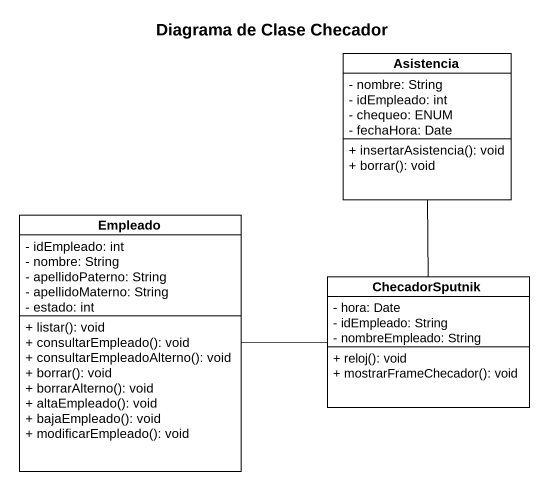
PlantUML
@startuml
title Diagrama de Clase Checador
hide circle
hide empty members
skinparam classAttributeIconSize 0
class Asistencia {
  - nombre: String
  - idEmpleado: int
  - chequeo: ENUM
  - fechaHora: Date
  + insertarAsistencia(): void
  + borrar(): void
}
class Empleado {
  - idEmpleado: int
  - nombre: String
  - apellidoPaterno: String
  - apellidoMaterno: String
  - estado: int
  + listar(): void
  + consultarEmpleado(): void
  + consultarEmpleadoAlterno(): void
  + borrar(): void
  + borrarAlterno(): void
  + altaEmpleado(): void
  + bajaEmpleado(): void
  + modificarEmpleado(): void
}
class ChecadorSputnik {
  - hora: Date
  - idEmpleado: String
  - nombreEmpleado: String
  + reloj(): void
  + mostrarFrameChecador(): void
}
Asistencia -- ChecadorSputnik
Empleado -right- ChecadorSputnik
@enduml
